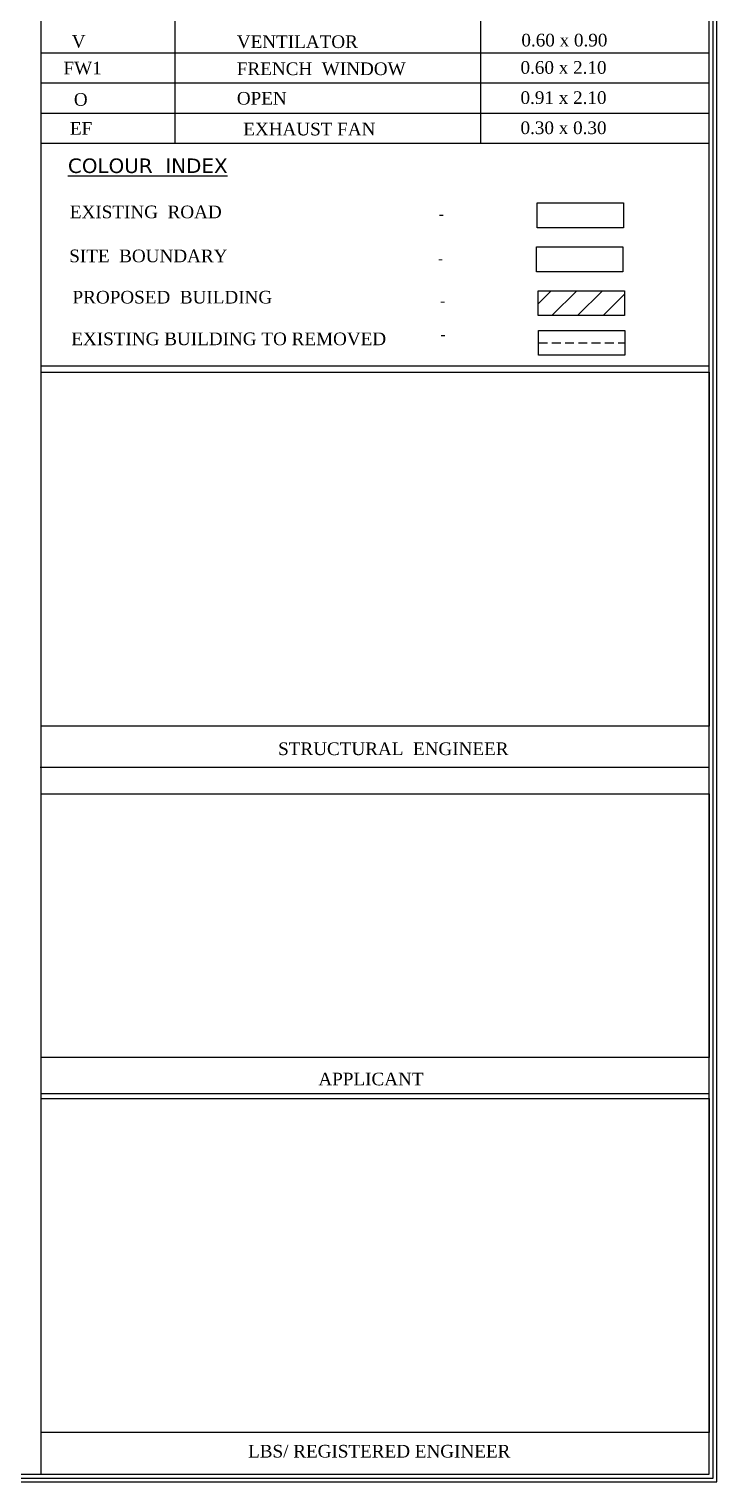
# Model space of a CAD drawing. Header units: metres. Extents: x 1161 to 1456, y 119 to 208.
# Drawn here: x 1378.67 to 1398.14, y 122.35 to 163.48 of the extents above; entities that cross this region are included whole.
import ezdxf

# ---------------------------------------------------------------- set-up
doc = ezdxf.new("R2010")
doc.units = ezdxf.units.M
doc.header["$MEASUREMENT"] = 0
doc.linetypes.add('HIDDEN', pattern=[0.375, 0.25, -0.125])
doc.styles.add('BOUND1', font='times.ttf')
doc.styles.get("Standard").update_dxf_attribs({"font": 'verdana.ttf'})
picture_1 = doc.add_image_def('image1.jpg', size_in_pixel=(1184, 467))
picture_2 = doc.add_image_def('image2.jpg', size_in_pixel=(768, 384))
picture_3 = doc.add_image_def('image3.jpg', size_in_pixel=(683, 1289))

msp = doc.modelspace()

# ---------------------------------------------------------------- hatches: boundary and pattern name
h = msp.add_hatch()
h.set_pattern_fill('ANSI31', color=256, scale=0.161108, style=0)
h.set_pattern_definition([(45, (817.24334, -747.11317), (-0.36169855, 0.36169855), [])])
h.paths.add_polyline_path([(1395.5309, 155.3708), (1395.5309, 156.0753), (1393.0872, 156.0753), (1393.0872, 155.3708)])

# ---------------------------------------------------------------- linework, layer by layer
for p, q in [((1379.0164, 122.5718), (1379.0164, 199.2342)), ((1382.7978, 169.5444), (1382.7978, 160.2531)), ((1391.451, 169.5444), (1391.451, 160.2531)), ((1379.0164, 162.8151), (1397.9276, 162.8151)), ((1379.0164, 161.9611), (1397.9276, 161.9611)), ((1379.0164, 161.1071), (1397.9276, 161.1071)), ((1379.0164, 160.2531), (1397.9276, 160.2531)), ((1379.0164, 160.2531), (1397.9276, 160.2531)), ((1379.0269, 153.9508), (1397.9381, 153.9508)), ((1378.9873, 142.5922), (1397.8985, 142.5922)), ((1379.0059, 133.3476), (1397.8985, 133.3476))]:
    msp.add_line(p, q)
at = {"linetype": 'HIDDEN', "lineweight": -2}
msp.add_line((1393.0974, 154.6), (1395.5411, 154.6), dxfattribs=at)
for points in [[(1315.6187, 199.4511), (1315.6187, 122.3549), (1398.1445, 122.3549), (1398.1445, 199.4511)], [(1315.7271, 199.3427), (1315.7271, 122.4633), (1398.036, 122.4633), (1398.036, 199.3427)], [(1315.8356, 199.2342), (1315.8356, 122.5718), (1397.9276, 122.5718), (1397.9276, 199.2342)], [(1393.0586, 158.563), (1395.5024, 158.563), (1395.5024, 157.8585), (1393.0586, 157.8585)], [(1393.0403, 157.3161), (1395.484, 157.3161), (1395.484, 156.6116), (1393.0403, 156.6116)], [(1393.0872, 156.0753), (1395.5309, 156.0753), (1395.5309, 155.3708), (1393.0872, 155.3708)], [(1393.0974, 154.9523), (1395.5411, 154.9523), (1395.5411, 154.2478), (1393.0974, 154.2478)]]:
    msp.add_lwpolyline(points, close=True)

# ---------------------------------------------------------------- texts
at = {"style": 'BOUND1'}
for s, height, p in [(' V ', 0.35823, (1379.745, 162.9566)), ('VENTILATOR', 0.35823, (1384.5537, 162.947)), ('0.60 x 0.90', 0.358228, (1392.6086, 162.9918)), ('FW1', 0.35823, (1379.6475, 162.2011)), ('FRENCH  WINDOW', 0.358228, (1384.5537, 162.1808)), ('0.60 x 2.10', 0.358228, (1392.5842, 162.2182)), ('O', 0.3582, (1379.9398, 161.3122)), ('OPEN ', 0.35823, (1384.5537, 161.3448)), ('0.91 x 2.10', 0.358228, (1392.5842, 161.3642)), ('EF', 0.35823, (1379.8286, 160.4931)), ('EXHAUST FAN', 0.358228, (1384.7349, 160.4728)), ('0.30 x 0.30', 0.358228, (1392.5842, 160.5102)), ('EXISTING  ROAD', 0.358228, (1379.8275, 158.1284)), ('-', 0.2765, (1390.2732, 158.1126)), ('SITE  BOUNDARY', 0.358228, (1379.8096, 156.883)), ('-', 0.2765, (1390.2517, 156.8525)), ('PROPOSED  BUILDING', 0.358228, (1379.9029, 155.7149)), ('-', 0.2765, (1390.3093, 155.6511)), ('EXISTING BUILDING TO REMOVED', 0.358228, (1379.8686, 154.535)), ('-', 0.2765, (1390.3195, 154.7032)), ('STRUCTURAL  ENGINEER', 0.358228, (1385.7228, 142.9309)), ('APPLICANT', 0.35823, (1386.8626, 133.5819)), ('LBS/ REGISTERED ENGINEER', 0.358228, (1384.8722, 123.0455))]:
    msp.add_text(s, height=height, dxfattribs=at).set_placement(p)
msp.add_text('%%uCOLOUR  INDEX', height=0.410826).set_placement((1379.7725, 159.4095))

# ---------------------------------------------------------------- pictures from other files: only their frames are drawn
image = msp.add_image(picture_3, insert=(1397.9276, 143.7515), size_in_units=(10.0204, 18.9112), rotation=90)
image.dxf.flags = 7
image = msp.add_image(picture_1, insert=(1379.0164, 134.3731), size_in_units=(18.9112, 7.4591))
image.dxf.flags = 7
image = msp.add_image(picture_2, insert=(1379.0164, 123.7541), size_in_units=(18.9112, 9.4556))
image.dxf.flags = 7

doc.saveas('drawing.dxf')
